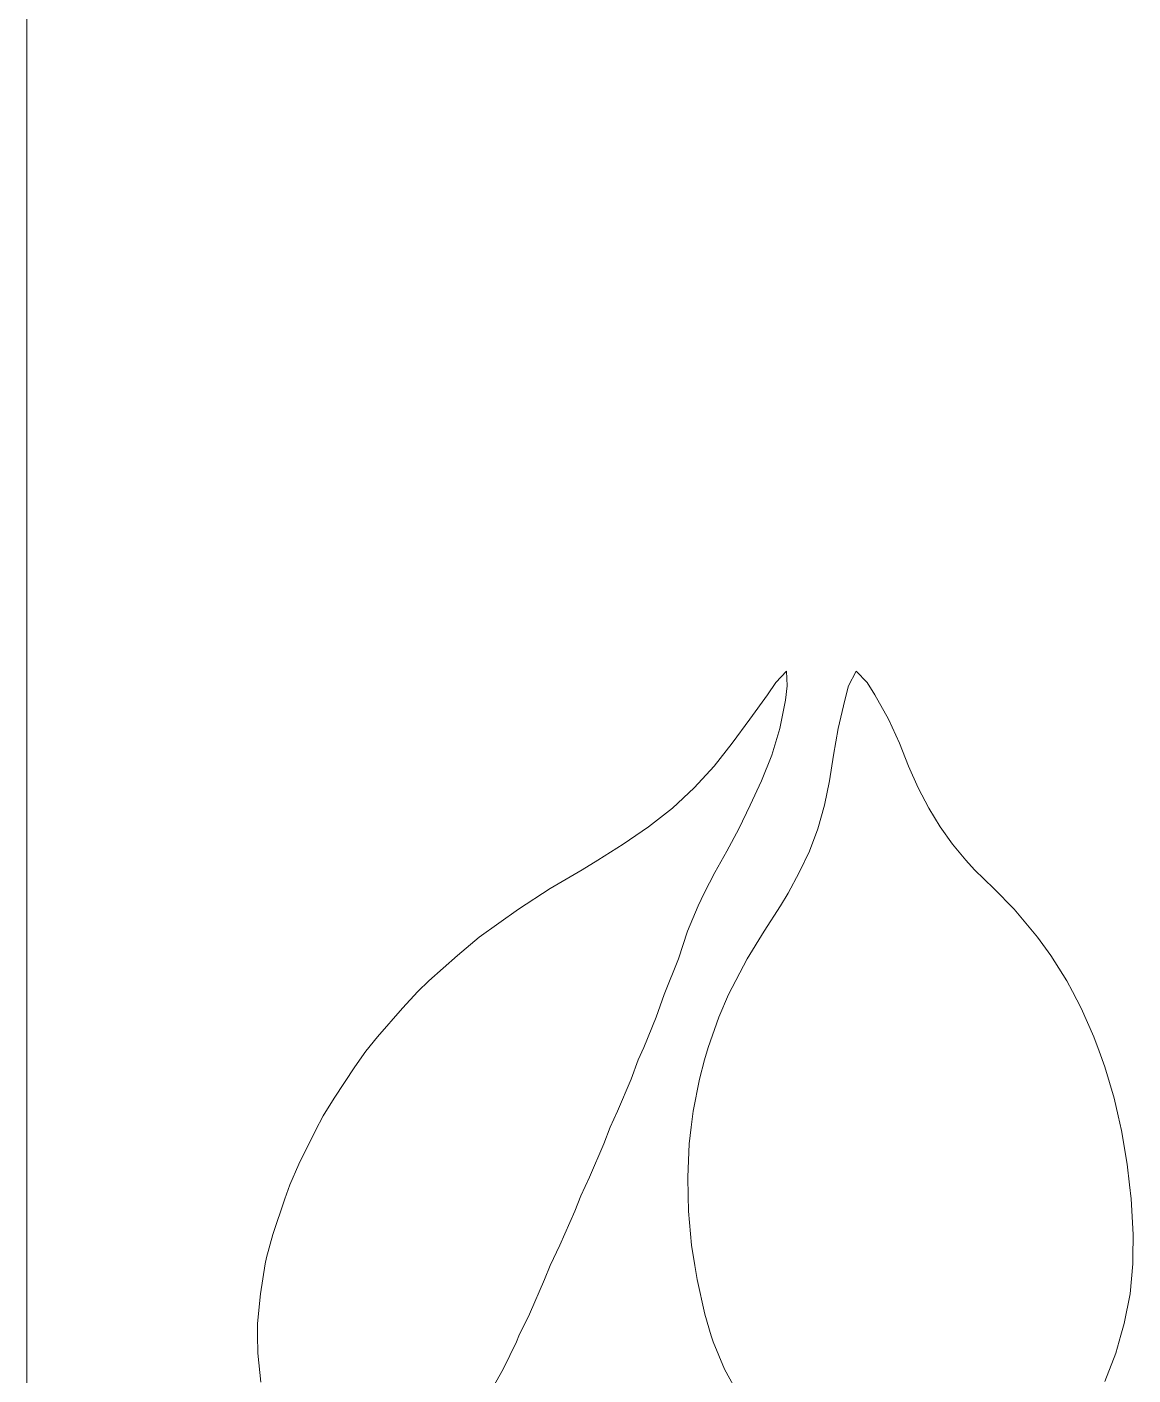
# Model space of a CAD drawing. Header units: metres. Extents: x 12.2 to 77.2, y 18.8 to 35.5.
# Drawn here: x 61.3128 to 61.5359, y 30.5512 to 30.8233 of the extents above; entities that cross this region are included whole.
import ezdxf

# ---------------------------------------------------------------- set-up
doc = ezdxf.new("R2010")
doc.units = ezdxf.units.M
doc.layers.add('0inne_gulv', color=7, linetype='Continuous', lineweight=13)

# ---------------------------------------------------------------- blocks, each defined once
blk = doc.blocks.new('One bedroom house rs')
for p, q in [((-9.24923, -1.4372), (-9.24923, 0.20285)), ((-9.09981, -1.29734), (-9.09811, -1.29488)), ((-9.09598, -1.29256), (-9.09811, -1.29488)), ((-9.09598, -1.29256), (-9.09586, -1.29558)), ((-9.08194, -1.29256), (-9.08344, -1.29558)), ((-9.08194, -1.29256), (-9.07968, -1.29488)), ((-9.07813, -1.29734), (-9.07968, -1.29488)), ((-9.09981, -1.29734), (-9.10336, -1.3023)), ((-9.09616, -1.29847), (-9.09586, -1.29558)), ((-9.08423, -1.29847), (-9.08344, -1.29558)), ((-9.07813, -1.29734), (-9.07542, -1.3023)), ((-9.09616, -1.29847), (-9.0973, -1.30418)), ((-9.08423, -1.29847), (-9.08553, -1.30418)), ((-9.10693, -1.30709), (-9.10336, -1.3023)), ((-9.07319, -1.30709), (-9.07542, -1.3023)), ((-9.09894, -1.30957), (-9.0973, -1.30418)), ((-9.08652, -1.30957), (-9.08553, -1.30418)), ((-9.11059, -1.31175), (-9.10693, -1.30709)), ((-9.07133, -1.31175), (-9.07319, -1.30709)), ((-9.10103, -1.31471), (-9.09894, -1.30957)), ((-9.08729, -1.31471), (-9.08652, -1.30957)), ((-9.11059, -1.31175), (-9.1146, -1.31615)), ((-9.07133, -1.31175), (-9.06939, -1.31615)), ((-9.1146, -1.31615), (-9.119, -1.32026)), ((-9.10328, -1.31966), (-9.10103, -1.31471)), ((-9.08829, -1.31966), (-9.08729, -1.31471)), ((-9.06939, -1.31615), (-9.06727, -1.32026)), ((-9.119, -1.32026), (-9.1238, -1.32404)), ((-9.10328, -1.31966), (-9.10561, -1.32441)), ((-9.08829, -1.31966), (-9.08964, -1.32441)), ((-9.06727, -1.32026), (-9.06495, -1.32404)), ((-9.1238, -1.32404), (-9.12895, -1.32749)), ((-9.10561, -1.32441), (-9.10799, -1.32895)), ((-9.08964, -1.32441), (-9.09136, -1.32895)), ((-9.06495, -1.32404), (-9.06247, -1.32749)), ((-9.13405, -1.33076), (-9.12895, -1.32749)), ((-9.0598, -1.33076), (-9.06247, -1.32749)), ((-9.11043, -1.33324), (-9.10799, -1.32895)), ((-9.0934, -1.33324), (-9.09136, -1.32895)), ((-9.1372, -1.33269), (-9.14369, -1.33647)), ((-9.13405, -1.33076), (-9.1372, -1.33269)), ((-9.11043, -1.33324), (-9.11258, -1.33742)), ((-9.0934, -1.33324), (-9.09565, -1.33742)), ((-9.0598, -1.33076), (-9.05804, -1.33269)), ((-9.05804, -1.33269), (-9.05417, -1.33647)), ((-9.15002, -1.34062), (-9.14369, -1.33647)), ((-9.11258, -1.33742), (-9.11377, -1.33996)), ((-9.09565, -1.33742), (-9.09716, -1.33996)), ((-9.05005, -1.34062), (-9.05417, -1.33647)), ((-9.15799, -1.34627), (-9.15002, -1.34062)), ((-9.11377, -1.33996), (-9.11593, -1.34508)), ((-9.09716, -1.33996), (-9.10051, -1.34508)), ((-9.04531, -1.34627), (-9.05005, -1.34062)), ((-9.16239, -1.34997), (-9.15799, -1.34627)), ((-9.11593, -1.34508), (-9.11776, -1.35063)), ((-9.10051, -1.34508), (-9.1039, -1.35063)), ((-9.04262, -1.34997), (-9.04531, -1.34627)), ((-9.16813, -1.35512), (-9.16239, -1.34997)), ((-9.11776, -1.35063), (-9.12064, -1.35786)), ((-9.1039, -1.35063), (-9.10767, -1.35786)), ((-9.03939, -1.35512), (-9.04262, -1.34997)), ((-9.17037, -1.35726), (-9.17348, -1.36061)), ((-9.16813, -1.35512), (-9.17037, -1.35726)), ((-9.03939, -1.35512), (-9.03825, -1.35726)), ((-9.03825, -1.35726), (-9.03649, -1.36061)), ((-9.12064, -1.35786), (-9.12226, -1.36242)), ((-9.10767, -1.35786), (-9.1096, -1.36242)), ((-9.17348, -1.36061), (-9.17848, -1.36638)), ((-9.12226, -1.36242), (-9.12476, -1.36857)), ((-9.1096, -1.36242), (-9.1118, -1.36857)), ((-9.03649, -1.36061), (-9.03393, -1.36638)), ((-9.18087, -1.36931), (-9.17848, -1.36638)), ((-9.12589, -1.37106), (-9.12476, -1.36857)), ((-9.11251, -1.37106), (-9.1118, -1.36857)), ((-9.03286, -1.36931), (-9.03393, -1.36638)), ((-9.18308, -1.37243), (-9.18087, -1.36931)), ((-9.12734, -1.37492), (-9.12589, -1.37106)), ((-9.11352, -1.37492), (-9.11251, -1.37106)), ((-9.03172, -1.37243), (-9.03286, -1.36931)), ((-9.18727, -1.37875), (-9.18308, -1.37243)), ((-9.02986, -1.37875), (-9.03172, -1.37243)), ((-9.12734, -1.37492), (-9.13005, -1.3814)), ((-9.11352, -1.37492), (-9.11479, -1.3814)), ((-9.18947, -1.38234), (-9.18727, -1.37875)), ((-9.02905, -1.38234), (-9.02986, -1.37875)), ((-9.13005, -1.3814), (-9.13154, -1.38462)), ((-9.11479, -1.3814), (-9.11521, -1.38462)), ((-9.19104, -1.38531), (-9.18947, -1.38234)), ((-9.13154, -1.38462), (-9.13285, -1.38801)), ((-9.11521, -1.38462), (-9.11558, -1.38801)), ((-9.02836, -1.38531), (-9.02905, -1.38234)), ((-9.19104, -1.38531), (-9.19434, -1.39211)), ((-9.02836, -1.38531), (-9.02722, -1.39211)), ((-9.13285, -1.38801), (-9.13573, -1.39474)), ((-9.11558, -1.38801), (-9.1159, -1.39474)), ((-9.19434, -1.39211), (-9.19617, -1.39625)), ((-9.02722, -1.39211), (-9.02679, -1.39625)), ((-9.13573, -1.39474), (-9.13749, -1.39847)), ((-9.1159, -1.39474), (-9.11584, -1.39847)), ((-9.19722, -1.3991), (-9.19617, -1.39625)), ((-9.1387, -1.40155), (-9.13749, -1.39847)), ((-9.11575, -1.40155), (-9.11584, -1.39847)), ((-9.02645, -1.3991), (-9.02679, -1.39625)), ((-9.19959, -1.40629), (-9.19722, -1.3991)), ((-9.02605, -1.40629), (-9.02645, -1.3991)), ((-9.14169, -1.40845), (-9.1387, -1.40155)), ((-9.11512, -1.40845), (-9.11575, -1.40155)), ((-9.19959, -1.40629), (-9.20092, -1.41093)), ((-9.02605, -1.40629), (-9.02609, -1.41093)), ((-9.14364, -1.41254), (-9.14169, -1.40845)), ((-9.11448, -1.41254), (-9.11512, -1.40845)), ((-9.20092, -1.41093), (-9.20119, -1.41219)), ((-9.02609, -1.41093), (-9.02608, -1.41219)), ((-9.20119, -1.41219), (-9.20214, -1.41826)), ((-9.14477, -1.41537), (-9.14364, -1.41254)), ((-9.11402, -1.41537), (-9.11448, -1.41254)), ((-9.02608, -1.41219), (-9.02664, -1.41826)), ((-9.14477, -1.41537), (-9.14784, -1.42234)), ((-9.11402, -1.41537), (-9.11244, -1.42234)), ((-9.20214, -1.41826), (-9.20269, -1.42425)), ((-9.02664, -1.41826), (-9.02781, -1.42425)), ((-9.14997, -1.42673), (-9.14784, -1.42234)), ((-9.11114, -1.42673), (-9.11244, -1.42234)), ((-9.20269, -1.42425), (-9.20274, -1.42658)), ((-9.02781, -1.42425), (-9.02851, -1.42658)), ((-9.20263, -1.43023), (-9.20274, -1.42658)), ((-9.15313, -1.43346), (-9.15046, -1.42793)), ((-9.15046, -1.42793), (-9.14997, -1.42673)), ((-9.11077, -1.42793), (-9.11114, -1.42673)), ((-9.10846, -1.43346), (-9.11077, -1.42793)), ((-9.02952, -1.43023), (-9.02851, -1.42658)), ((-9.20263, -1.43023), (-9.20206, -1.43609)), ((-9.02952, -1.43023), (-9.03173, -1.43598)), ((-9.15313, -1.43346), (-9.15609, -1.43871)), ((-9.10846, -1.43346), (-9.1056, -1.43871))]:
    blk.add_line(p, q)

msp = doc.modelspace()

# ---------------------------------------------------------------- block references
at = {"layer": '0inne_gulv'}
msp.add_blockref('One bedroom house rs', (70.562, 31.98587), dxfattribs=at)

doc.saveas('drawing.dxf')
